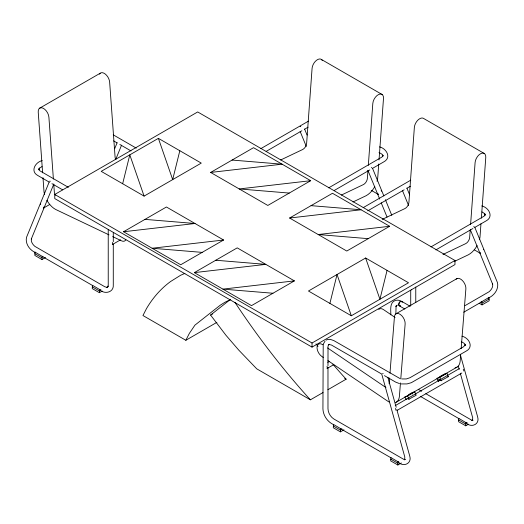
<?xml version="1.0" encoding="UTF-8"?>
<svg xmlns="http://www.w3.org/2000/svg" width="524" height="524" viewBox="0 0 524 524"><rect width="100%" height="100%" fill="white"/><g stroke="black" fill="none" stroke-linecap="round" stroke-linejoin="round"><path stroke-width="0.79" d="M367.966 170.254L367.376 178.396A5.24 3.026 -60 0 1 363.361 184.605L341.425 195.052M368.326 165.368L372.813 103.483A7.578 4.375 -60 0 1 378.623 94.503A7.578 4.375 -60 0 1 383.496 98.394L379.029 159.944M378.734 163.992L377.732 177.76A15.917 9.19 -60 0 1 377.031 181.252M470.192 230.121L469.661 237.451A5.24 3.026 -60 0 1 465.646 243.66L442.976 254.454M470.604 224.423L475.098 162.532A7.578 4.375 -60 0 1 480.908 153.552A7.578 4.375 -60 0 1 485.774 157.449L481.366 218.187M480.953 223.853L480.017 236.815A15.917 9.19 -60 0 1 479.473 239.71M389.142 383.719L389.594 378.066M389.974 373.219L394.454 316.692A7.578 4.375 60 0 1 400.264 314.42A7.578 4.375 60 0 1 405.137 323.937L400.781 378.878M400.46 382.92L399.373 396.655A15.917 9.19 60 0 1 395.456 402.615M460.694 354.309L460.118 361.58A15.917 9.19 60 0 1 455.081 367.848M461.14 348.656L465.875 288.868A7.578 4.375 60 0 0 462.371 280.491A7.578 4.375 60 0 0 456.149 279.161M488.342 298.005C494.217 295.641 498.972 289.11 497.466 282.646L474.803 227.324M323.21 344.569L322.928 408.851C323.17 415.48 327.408 421.748 333.402 424.564M401.98 301.641L402.183 302.047L401.672 301.366A2.535 1.552 -63.4 0 0 399.144 302.826L398.764 305.125A2.528 1.461 -60 0 0 400.028 305.846M122.655 183.734L129.801 154.855L144.093 196.114L201.262 163.108L158.386 138.349L101.217 171.355L144.093 196.114M179.824 150.729L172.678 179.608L158.386 138.349M329.897 303.389L337.043 274.504L351.335 315.762L408.51 282.757L365.628 258.005L308.459 291.01L351.335 315.762M387.072 270.377L379.926 299.263L365.628 258.005M402.216 302.066A2.528 1.461 -60 0 0 400.722 301.418A2.528 1.461 -60 0 0 398.947 303.462L398.764 305.125M323.308 344.111L325.096 341.006M43.079 256.675A2.528 1.461 -60 0 1 42.346 256.452L35.075 252.149L34.813 255.417L41.959 259.544L45.503 257.5M42.221 256.275L41.959 259.544M100.949 289.707A2.528 1.461 -60 0 1 99.763 289.602L92.493 285.298L92.231 288.567L99.377 292.693L102.213 291.056M99.639 289.425L99.377 292.693M341.995 428.874A2.528 1.461 -60 0 1 340.81 428.763L333.539 424.466L333.277 427.735L340.423 431.861L343.967 429.811M340.685 428.593L340.423 431.861M398.961 462.142A2.528 1.461 -60 0 1 398.227 461.913L390.956 457.616L390.694 460.884L397.84 465.004L401.384 462.961M398.102 461.736L397.84 465.004M467.297 422.822A2.528 1.461 -60 0 1 466.118 422.717L458.847 418.414L458.585 421.682L465.731 425.809L468.561 424.171M465.993 422.541L465.731 425.809M49.197 181.985L26.534 237.307C25.028 243.771 29.783 250.302 35.658 252.66M53.684 184.363L31.309 238.99L31.401 238.531C30.785 241.662 32.534 244.381 34.885 246.378L104.833 286.766L107.302 287.421L106.785 287.44L107.859 286.942L107.4 287.283L108.121 286.032L108.029 286.49L108.232 284.807L108.232 229.512M114.645 148.77L117.094 142.79M115.745 159.381L121.568 145.161M184.907 273.397L180.59 275.277L170.627 281.493A240.136 138.644 60 0 0 146.471 308.636L142.96 315.527L185.837 340.279L189.354 333.395L194.928 325.142L220.237 305.204L224.776 302.374A237.451 137.092 60 0 1 230.377 299.702M479.205 303.245L482.041 304.883L489.187 300.756L488.925 297.488L481.654 301.791A2.528 1.461 60 0 1 480.921 302.021M488.925 297.488L488.8 297.665A2.528 1.461 60 0 1 488.473 297.855M323.02 392.541L310.404 399.819L256.767 368.85L238.748 350.098L225.916 335.222L210.589 315.062L230.318 299.518M39.457 108.298L100.202 73.229M42.228 160.593C35.193 162.145 29.94 171.512 37.99 175.612L49.243 182.11M42.005 166.547L39.241 168.381L39.588 168.073L38.848 169.278L38.933 168.754L38.933 169.894L38.848 169.37L39.844 170.791L68.375 187.33M54.765 194.463L197.692 111.946L454.963 260.474L454.963 264.6L312.035 347.124L54.765 198.589L54.765 194.463L312.035 342.997L454.963 260.474M43.964 207.805L49.767 204.458M210.641 172.442L253.524 147.683L310.693 180.695L267.816 205.447L210.641 172.442L282.108 164.189L232.086 160.062M260.893 148.6L308.492 121.123M123.546 231.752L166.429 206.993L223.597 240.005L180.721 264.758L123.546 231.752L195.013 223.499L144.984 219.373M266.179 151.377L301.889 130.758M304.582 129.205L308.073 127.188M112.725 244.341L120.507 239.848M328.718 187.834L381.878 157.082L382.92 155.766L382.677 156.224L382.789 155.045L382.874 155.569L381.878 154.148L379.009 152.432M334.338 190.422L369.774 169.959M372.479 168.401L383.725 161.903C391.782 157.803 386.522 148.43 379.487 146.884M194.339 272.624L237.221 247.865L294.39 280.877L251.513 305.63L194.339 272.624L265.806 264.371L215.783 260.245M289.608 218.03L332.491 193.277L389.659 226.283L346.783 251.042L289.608 218.03L361.075 209.777L311.053 205.657M363.178 207.655L410.77 180.171M367.763 210.831L404.168 189.812M406.866 188.26L410.358 186.243M210.589 315.062L212.692 313.85M185.837 340.279L216.89 322.352M431.003 246.883L484.156 216.137L485.152 214.709L485.067 215.24L485.067 214.093L485.152 214.624L484.412 213.412L484.759 213.72L481.995 211.886M435.909 249.883L472.923 228.51M474.757 227.449L486.01 220.951C494.06 216.851 488.807 207.484 481.772 205.932M396.347 313.588L457.092 278.519M327.729 362.287L329.144 361.468M327.421 368.293L333.788 364.619M465.096 305.59L489.115 291.724C491.466 289.72 493.215 287.008 492.599 283.87L492.691 284.336L470.316 229.702M327.919 389.705L346.135 379.193L345.074 378.04A494.911 285.737 60 0 1 332.956 364.291M463.76 312.199L481.32 302.06M482.041 303.108L489.187 298.981M408.694 394.598L411.936 392.725L412.565 394.022M439.551 376.782L443.448 374.536M396.458 402.091L457.203 367.023M405.497 396.635L407.606 395.98L414.753 391.854L416.174 395.266L408.858 399.209A2.528 1.461 60 0 0 406.67 399.406M438.542 381.367L436.951 378.282L439.76 377.418L446.906 373.291L448.334 376.697L441.018 380.647A2.528 1.461 60 0 0 438.771 381.341M437.887 380.234L439.184 379.481M395.227 405.628L407.017 398.816M408.537 397.932L440.239 379.638M440.697 379.363L459.319 368.621M397.153 410.344L461.847 372.996M280.681 159.984L302.617 149.537A5.24 3.026 -60 0 0 306.632 143.327L312.075 68.408A7.578 4.375 -60 0 1 316.483 60.312A7.578 4.375 -60 0 1 322.267 60.45M352.947 201.989L366.119 195.714A15.917 9.19 -60 0 0 374.817 186.564M382.232 219.386L404.901 208.585A5.24 3.026 -60 0 0 408.916 202.382L414.353 127.463A7.578 4.375 -60 0 1 418.08 119.95A7.578 4.375 -60 0 1 423.798 118.568L484.543 153.643M454.498 261.391L468.404 254.769A15.917 9.19 -60 0 0 477.102 245.618M395.057 300.527C389.476 302.715 390.878 310.293 390.825 314.832M326.282 340.096L327.159 339.716M400.139 305.905L400.605 305.708M444.097 374.156L446.906 373.291M412.643 392.509L414.753 391.854M395.555 300.337L398.057 300.141L400.657 300.861M327.657 339.526L330.166 339.329L333.781 340.561L399.904 378.498M310.693 180.695L239.232 188.941L289.255 193.068M223.597 240.005L152.13 248.252L202.159 252.378M389.659 226.283L318.199 234.536L368.221 238.662M294.39 280.877L222.929 289.124L272.952 293.25M397.454 305.145L396.255 305.734L396.53 305.296L395.974 306.533L396.072 306.075L395.862 314.099M401.777 378.944L406.349 378.944L409.991 377.712L463.504 346.816L465.26 344.897L465.168 345.421L465.168 344.281L465.26 344.812L464.257 343.384L461.408 341.681M401.122 383.922L407.01 383.922L411.307 382.703L466.111 351.139C474.102 347.084 468.993 337.744 461.978 336.179M399.511 383.601L395.699 382.134L384.446 375.636M109.012 234.87L55.596 209.43A15.917 9.19 60 0 1 46.898 200.273M112.667 236.612L121.45 240.798A7.578 4.375 60 0 0 125.839 239.782M321.52 59.52L382.258 94.589M371.241 190.336L378.348 194.443A2.528 1.461 -60 0 1 377.824 193.284M474.233 249.797L480.036 253.151M113.23 134.832L136.24 148.115M401.751 301.411L410.181 306.278M113.642 140.897L117.134 142.914M119.832 144.473L131.033 150.938M399.229 305.78L404.829 309.016M418.755 389.62L421.578 391.251M425.816 393.701L471.744 420.215L472.877 420.399L471.869 420.287L472.786 420.32L472.235 420.667L472.825 420.025L472.563 420.386L472.707 417.838L460.301 373.232M51.948 183.669L62.579 189.806M420.261 396.314L458.893 418.617M465.915 422.671C470.893 428.285 479.991 424.604 477.659 416.966L460.334 354.689M458.585 419.907L465.731 424.034M344.726 378.374L346.135 379.193M42.68 256.721L92.558 285.514M99.58 289.569C104.178 294.678 114.009 292.602 113.282 284.899L113.282 244.119M341.131 429.025L391.002 457.819M398.03 461.873C403.008 467.493 412.113 463.806 409.768 456.162L396.838 409.65M34.813 253.642L41.959 257.769M92.231 286.792L99.377 290.918M333.277 425.953L340.423 430.08M390.694 459.103L397.84 463.229M395.07 317.459L383.588 309.664A7.578 4.375 60 0 0 378.728 309.474M327.572 347.943L385.002 386.902A5.24 3.026 60 0 0 385.972 387.413M323.249 357.44L321.906 356.53A7.578 4.375 60 0 1 317.033 347.012A7.578 4.375 60 0 1 322.843 344.74M327.959 360.63L387.76 401.201A15.917 9.19 60 0 0 389.142 401.967M448.334 376.697L448.164 376.52A2.528 1.461 60 0 0 447.706 376.18M310.404 399.819L309.337 398.672A494.911 285.737 60 0 1 234.994 302.427M35.075 252.149L35.2 252.326A2.528 1.461 -60 0 0 35.527 252.516M439.76 377.418L441.188 380.824M407.606 395.98L409.028 399.393M404.79 396.851L406.015 399.393M406.906 188.136L409.663 194.863M402.432 190.5L408.563 205.467M372.518 168.276L383.85 195.937M385.382 199.67L391.814 215.371M368.031 170.654L379.684 199.087M381.217 202.834L387.039 217.047M304.621 129.081L307.071 135.061M300.147 131.452L306.278 146.419M481.779 301.614L482.041 304.883M458.343 366.184L459.214 369.315M387.845 377.332L396.177 407.286M53.396 179.077L48.902 117.193A7.578 4.375 60 0 0 43.092 108.213A7.578 4.375 60 0 0 38.226 112.103L42.634 172.841M53.749 183.963L54.339 192.112A5.24 3.026 60 0 0 55.302 195.183M42.988 177.702L43.983 191.47A15.917 9.19 60 0 0 44.527 194.371M415.768 287.054L415.768 302.499M410.718 290.276L410.718 305.774M327.978 365.667L328.031 346.063L328.764 344.484L328.352 344.825L329.341 344.255L328.843 344.445L331.417 345.021L381.741 374.077L404.81 457.033L404.652 459.646L404.928 459.214L404.338 459.856L404.888 459.509L403.853 459.404L333.906 419.017C330.467 416.868 328.122 412.814 327.978 408.759L327.978 367.291M312.035 342.997L312.035 347.124M113.282 232.702L113.282 241.675M474.043 226.368A2.528 1.886 -22.3 0 1 473.82 226.879M483.442 249.378A2.528 1.461 -60 0 1 483.619 249.778M480.632 253.492A2.528 1.461 -60 0 1 480.108 252.339M411.694 289.824A2.528 1.461 -60 0 1 411.517 289.431M371.758 167.313A2.528 1.886 -22.3 0 1 371.536 167.831M300.193 126.644A2.528 1.886 -22.3 0 1 300.769 126.336M381.158 190.33A2.528 1.461 -60 0 1 381.4 191.221M50.18 181.54A2.528 1.886 22.3 0 1 49.957 181.029M40.381 204.432A2.528 1.461 60 0 1 40.558 204.039M43.892 206.993A2.528 1.461 60 0 1 43.368 208.152M112.306 242.422A2.528 1.461 60 0 1 112.306 244.485M99.449 74.159A7.578 4.375 60 0 1 105.239 74.022A7.578 4.375 60 0 1 109.647 82.124L115.084 157.036A5.24 3.026 60 0 0 115.739 159.499M318.016 346.397A494.911 285.737 60 0 1 315.985 343.875M383.162 373.396A2.528 0.838 -15.5 0 1 382.579 373.448M395.371 408.458A2.528 1.461 60 0 1 395.895 410.22M463.262 369.263A2.528 1.461 60 0 1 463.786 371.025M327.002 366.374A2.528 1.461 60 0 1 327.002 368.438M382.854 155.615L382.789 156.185L382.874 155.661M404.986 459.587L404.463 459.6L404.986 459.587"/></g></svg>
